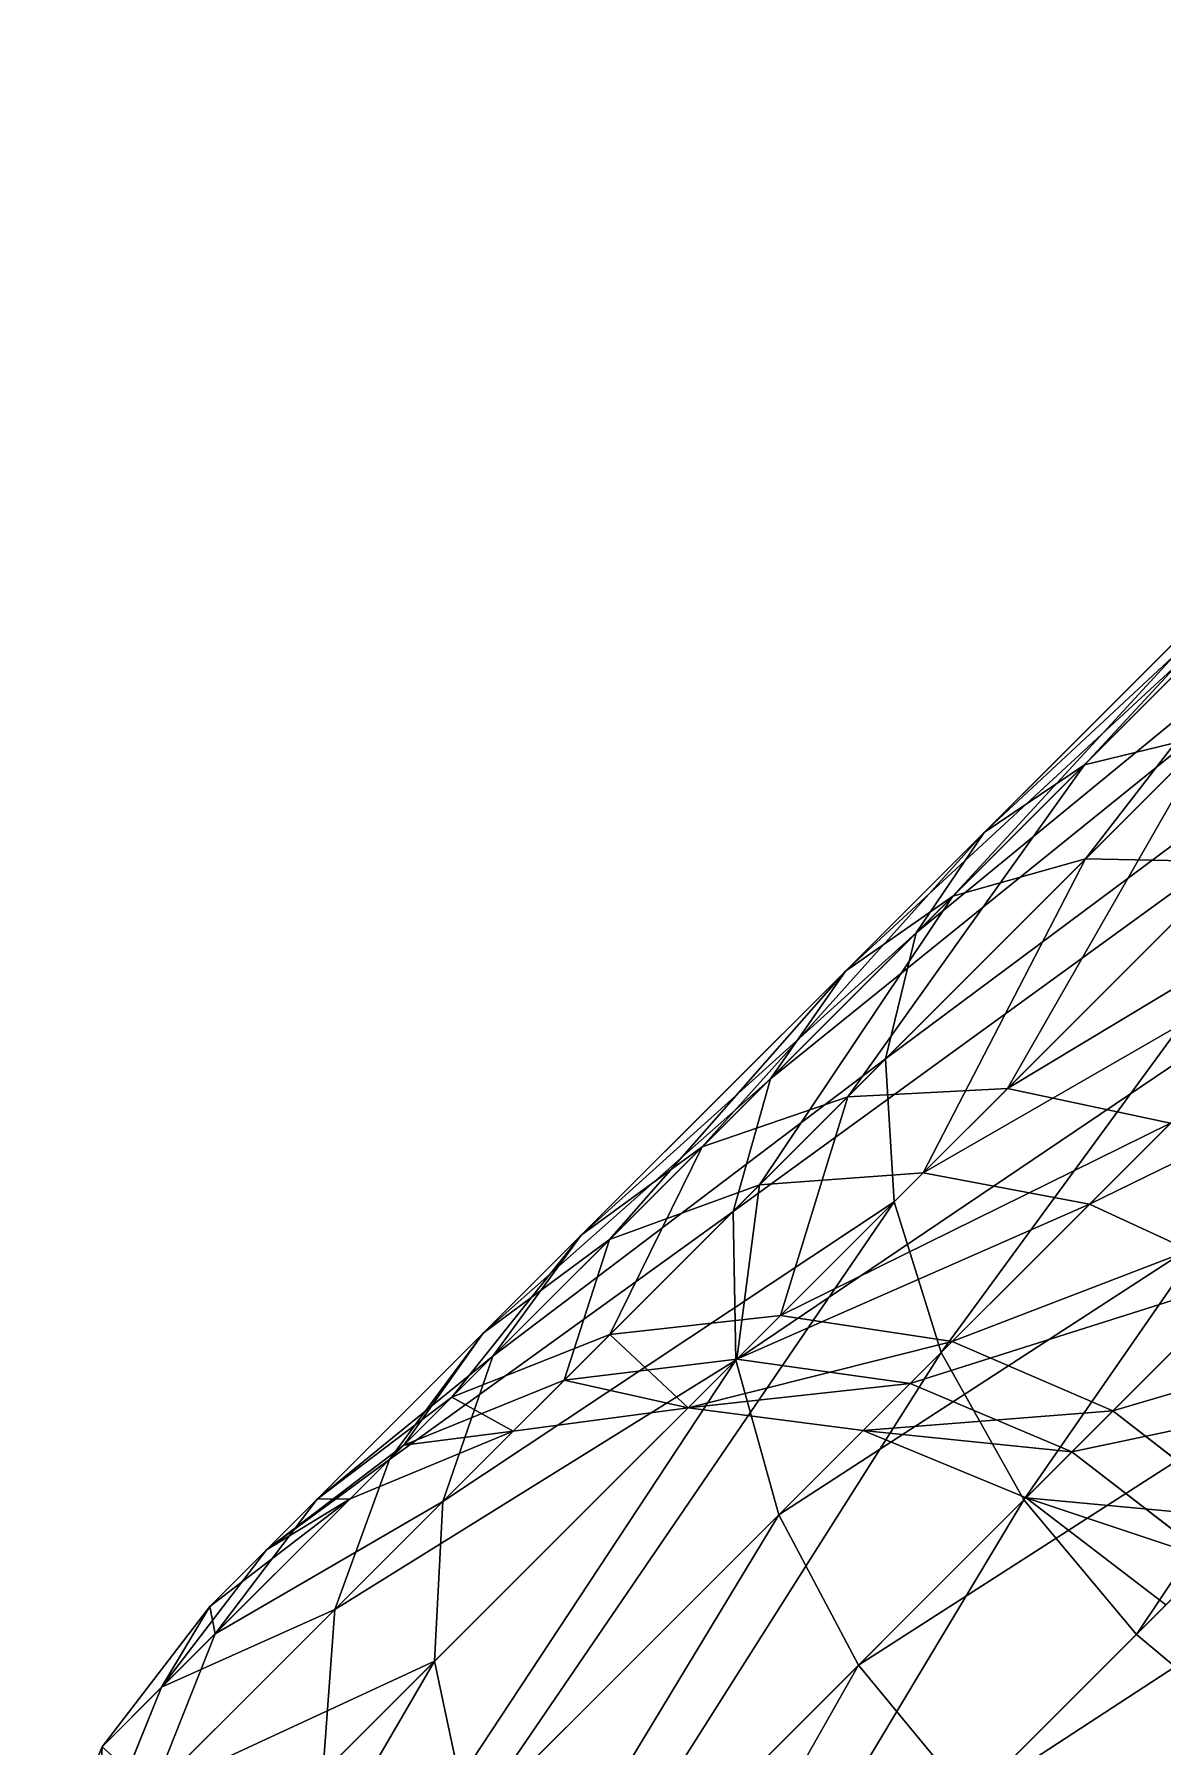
# Model space of a CAD drawing. Extents: x -52 to 52, y -53 to 52.
# Drawn here: x -50.39 to -47.07, y -47.47 to -42.42 of the extents above; entities that cross this region are included whole.
import ezdxf

# ---------------------------------------------------------------- set-up
doc = ezdxf.new("R2010")
doc.units = 0
doc.header["$MEASUREMENT"] = 0
doc.layers.get('0').update_dxf_attribs({"color": 13, "linetype": 'CONTINUOUS'})

# ---------------------------------------------------------------- blocks, each defined once
blk = doc.blocks.new('M6_EYE_BOLT')
for p, q in [((1.0767, 7.6142, 20.4833), (1.0767, 5.5799, 19.05)), ((1.0089, 7.3739, 20.9418), (1.0089, 5.229, 19.4307)), ((1.2757, 5.3858, 5.9068), (1.2757, 7.2, 4.3934)), ((1.0767, 7.1335, 21.4003), (1.0767, 4.8782, 19.8113)), ((1.0767, 5.031, 5.5799), (1.0767, 6.942, 3.9858)), ((1.2757, 6.9095, 21.8275), (1.2757, 4.5513, 20.166)), ((1.5921, 6.7172, 22.1944), (1.5921, 4.2705, 20.4706)), ((1.0089, 4.6504, 5.229), (1.0089, 6.6652, 3.5484)), ((2.0044, 6.5696, 22.4759), (2.0044, 4.0551, 20.7044)), ((2.4847, 6.4768, 22.6529), (2.4847, 3.9197, 20.8513)), ((3, 6.4451, 22.7133), (3, 3.8735, 20.9014)), ((1.0767, 4.2698, 4.8782), (1.0767, 6.3883, 3.111)), ((1.5921, 6.1876, 18.3907), (1.5921, 4.7435, 16.6595)), ((1.2757, 3.915, 4.5513), (1.2757, 6.1303, 2.7034)), ((2.0044, 4.6734, 8.1781), (2.0044, 5.9241, 6.403)), ((1.2757, 5.9068, 18.6953), (1.0767, 5.5799, 19.05)), ((1.2757, 5.9068, 18.6953), (1.2757, 4.3934, 16.8811)), ((1.5921, 3.6105, 4.2705), (1.5921, 5.9087, 2.3534)), ((2.0044, 3.3767, 4.0551), (2.0044, 5.7387, 2.0848)), ((1.5921, 5.6903, 6.1876), (1.2757, 5.3858, 5.9068)), ((1.5921, 4.3919, 8.0306), (1.5921, 5.6903, 6.1876)), ((2.4847, 3.2298, 3.9197), (2.4847, 5.6319, 1.916)), ((1.0767, 5.5799, 19.05), (1.0089, 5.229, 19.4307)), ((1.0767, 5.5799, 19.05), (1.0767, 3.9858, 17.1391)), ((3, 3.1797, 3.8735), (3, 5.5954, 1.8584)), ((1.2757, 5.3858, 5.9068), (1.0767, 5.031, 5.5799)), ((1.2757, 4.025, 7.8382), (1.2757, 5.3858, 5.9068)), ((1.0089, 5.229, 19.4307), (1.0767, 4.8782, 19.8113)), ((1.0089, 5.229, 19.4307), (1.0089, 3.5484, 17.4159)), ((2.4847, 4.2908, 14.4593), (2.4847, 5.1809, 16.3826)), ((1.0767, 5.031, 5.5799), (1.0089, 4.6504, 5.229)), ((1.0767, 3.5978, 7.6142), (1.0767, 5.031, 5.5799)), ((2.0044, 5.012, 16.4895), (1.5921, 4.7435, 16.6595)), ((2.0044, 5.012, 16.4895), (2.0044, 4.1, 14.5188)), ((1.0767, 4.8782, 19.8113), (1.0767, 3.111, 17.6928)), ((1.0767, 4.8782, 19.8113), (1.2757, 4.5513, 20.166)), ((2.4847, 4.8503, 8.2709), (2.0044, 4.6734, 8.1781)), ((2.4847, 4.8503, 8.2709), (2.4847, 4.1197, 10.2603)), ((1.5921, 4.7435, 16.6595), (1.2757, 4.3934, 16.8811)), ((1.5921, 4.7435, 16.6595), (1.5921, 3.7966, 14.6135)), ((1.0089, 4.6504, 5.229), (1.0767, 4.2698, 4.8782)), ((1.0089, 3.1393, 7.3739), (1.0089, 4.6504, 5.229)), ((2.0044, 4.6734, 8.1781), (1.5921, 4.3919, 8.0306)), ((2.0044, 3.9247, 10.2165), (2.0044, 4.6734, 8.1781)), ((1.2757, 4.5513, 20.166), (1.2757, 2.7034, 17.9508)), ((1.2757, 4.5513, 20.166), (1.5921, 4.2705, 20.4706)), ((1.2757, 4.3934, 16.8811), (1.0767, 3.9858, 17.1391)), ((1.2757, 4.3934, 16.8811), (1.2757, 3.4012, 14.7369)), ((1.5921, 4.3919, 8.0306), (1.2757, 4.025, 7.8382)), ((1.5921, 3.6146, 10.1468), (1.5921, 4.3919, 8.0306)), ((3, 4.3558, 14.439), (2.4847, 4.2908, 14.4593)), ((1.0767, 2.6808, 7.1335), (1.0767, 4.2698, 4.8782)), ((1.0767, 4.2698, 4.8782), (1.2757, 3.915, 4.5513)), ((1.5921, 4.2705, 20.4706), (2.0044, 4.0551, 20.7044)), ((1.5921, 4.2705, 20.4706), (1.5921, 2.3534, 18.1724)), ((2.4847, 4.2908, 14.4593), (2.0044, 4.1, 14.5188)), ((2.4847, 3.9288, 12.3711), (2.4847, 4.2908, 14.4593)), ((3, 4.1862, 10.2753), (2.4847, 4.1197, 10.2603)), ((2.0044, 4.1, 14.5188), (1.5921, 3.7966, 14.6135)), ((2.4847, 4.1197, 10.2603), (2.0044, 3.9247, 10.2165)), ((2.0044, 4.1, 14.5188), (2.0044, 3.7292, 12.3792)), ((2.4847, 4.1197, 10.2603), (2.4847, 3.9288, 12.3711)), ((2.0044, 4.0551, 20.7044), (2.0044, 2.0848, 18.3424)), ((2.0044, 4.0551, 20.7044), (2.4847, 3.9197, 20.8513)), ((1.2757, 4.025, 7.8382), (1.0767, 3.5978, 7.6142)), ((1.2757, 3.2105, 10.056), (1.2757, 4.025, 7.8382)), ((3, 3.9969, 12.3683), (2.4847, 3.9288, 12.3711)), ((1.0767, 3.9858, 17.1391), (1.0089, 3.5484, 17.4159)), ((1.0767, 3.9858, 17.1391), (1.0767, 2.9407, 14.8806)), ((1.2757, 2.2535, 6.9095), (1.2757, 3.915, 4.5513)), ((1.2757, 3.915, 4.5513), (1.5921, 3.6105, 4.2705)), ((2.0044, 3.9247, 10.2165), (1.5921, 3.6146, 10.1468)), ((2.4847, 3.9288, 12.3711), (2.0044, 3.7292, 12.3792)), ((2.0044, 3.7292, 12.3792), (2.0044, 3.9247, 10.2165)), ((2.4847, 3.9197, 20.8513), (3, 3.8735, 20.9014)), ((2.4847, 3.9197, 20.8513), (2.4847, 1.916, 18.4492)), ((3, 3.8735, 20.9014), (3.5153, 3.9197, 20.8513)), ((3, 3.8735, 20.9014), (3, 1.8584, 18.4857)), ((1.5921, 3.7966, 14.6135), (1.2757, 3.4012, 14.7369)), ((1.5921, 3.7966, 14.6135), (1.5921, 3.4116, 12.3921)), ((2.0044, 3.7292, 12.3792), (1.5921, 3.4116, 12.3921)), ((1.0767, 3.5978, 7.6142), (1.0089, 3.1393, 7.3739)), ((1.0767, 2.7398, 9.9502), (1.0767, 3.5978, 7.6142)), ((1.5921, 3.6146, 10.1468), (1.2757, 3.2105, 10.056)), ((1.5921, 3.4116, 12.3921), (1.5921, 3.6146, 10.1468)), ((1.5921, 3.6105, 4.2705), (2.0044, 3.3767, 4.0551)), ((1.5921, 1.8867, 6.7172), (1.5921, 3.6105, 4.2705)), ((1.0089, 3.5484, 17.4159), (1.0089, 2.4465, 15.0348)), ((1.0089, 3.5484, 17.4159), (1.0767, 3.111, 17.6928)), ((1.2757, 3.4012, 14.7369), (1.0767, 2.9407, 14.8806)), ((1.5921, 3.4116, 12.3921), (1.2757, 2.9977, 12.409)), ((1.2757, 3.4012, 14.7369), (1.2757, 2.9977, 12.409)), ((2.0044, 1.6052, 6.5696), (2.0044, 3.3767, 4.0551)), ((2.0044, 3.3767, 4.0551), (2.4847, 3.2298, 3.9197)), ((1.2757, 3.2105, 10.056), (1.0767, 2.7398, 9.9502)), ((1.2757, 2.9977, 12.409), (1.2757, 3.2105, 10.056)), ((2.4847, 3.2298, 3.9197), (3, 3.1797, 3.8735)), ((2.4847, 1.4282, 6.4768), (2.4847, 3.2298, 3.9197)), ((1.0089, 2.2347, 9.8367), (1.0089, 3.1393, 7.3739)), ((1.0089, 3.1393, 7.3739), (1.0767, 2.6808, 7.1335)), ((1.0767, 3.111, 17.6928), (1.2757, 2.7034, 17.9508)), ((1.0767, 3.111, 17.6928), (1.0767, 1.9524, 15.1891)), ((1.2757, 2.9977, 12.409), (1.0767, 2.5157, 12.4286)), ((1.0767, 2.9407, 14.8806), (1.0089, 2.4465, 15.0348)), ((1.0767, 2.9407, 14.8806), (1.0767, 2.5157, 12.4286)), ((1.0767, 2.7398, 9.9502), (1.0089, 2.2347, 9.8367)), ((1.0767, 2.5157, 12.4286), (1.0767, 2.7398, 9.9502)), ((1.0767, 1.7297, 9.7232), (1.0767, 2.6808, 7.1335)), ((1.0767, 2.6808, 7.1335), (1.2757, 2.2535, 6.9095)), ((1.2757, 2.7034, 17.9508), (1.2757, 1.4919, 15.3328)), ((1.2757, 2.7034, 17.9508), (1.5921, 2.3534, 18.1724)), ((1.0767, 2.5157, 12.4286), (1.0089, 1.9985, 12.4497)), ((1.0089, 2.4465, 15.0348), (1.0767, 1.9524, 15.1891)), ((1.0089, 2.4465, 15.0348), (1.0089, 1.9985, 12.4497)), ((1.5921, 2.3534, 18.1724), (2.0044, 2.0848, 18.3424)), ((1.5921, 2.3534, 18.1724), (1.5921, 1.0965, 15.4562)), ((1.0089, 1.9985, 12.4497), (1.0089, 2.2347, 9.8367)), ((1.0089, 2.2347, 9.8367), (1.0767, 1.7297, 9.7232)), ((1.2757, 2.2535, 6.9095), (1.5921, 1.8867, 6.7172)), ((1.2757, 1.259, 9.6174), (1.2757, 2.2535, 6.9095)), ((1.0089, 1.9985, 12.4497), (1.0767, 1.4812, 12.4708)), ((1.0767, 1.9524, 15.1891), (1.2757, 1.4919, 15.3328)), ((1.0767, 1.9524, 15.1891), (1.0767, 1.4812, 12.4708)), ((1.0767, 1.4812, 12.4708), (1.0767, 1.7297, 9.7232)), ((1.0767, 1.7297, 9.7232), (1.2757, 1.259, 9.6174)), ((1.0767, 1.4812, 12.4708), (1.2757, 0.9992, 12.4904))]:
    blk.add_line(p, q)
at = {"extrusion": (1, 0, 0)}
blk.add_circle((12.0405, 12.0405, 3), 10, dxfattribs=at)
mesh = blk.add_polyface()
corners = [(1.0767, 7.6142, 20.4833), (1.2757, 5.9068, 18.6953), (1.0767, 5.5799, 19.05), (1.2757, 7.8382, 20.0561)]
mesh.append_faces([[corners[k] for k in face] for face in [(0, 1, 2), (1, 0, 3)]], dxfattribs={"vtx0": -1})
mesh = blk.add_polyface()
corners = [(1.0089, 7.3739, 20.9418), (1.0767, 5.5799, 19.05), (1.0089, 5.229, 19.4307), (1.0767, 7.6142, 20.4833)]
mesh.append_faces([[corners[k] for k in face] for face in [(0, 1, 2), (1, 0, 3)]], dxfattribs={"vtx0": -1})
mesh = blk.add_polyface()
corners = [(1.5921, 5.6903, 6.1876), (1.2757, 7.2, 4.3934), (1.2757, 5.3858, 5.9068), (1.5921, 7.4216, 4.7435)]
mesh.append_faces([[corners[k] for k in face] for face in [(0, 1, 2), (1, 0, 3)]], dxfattribs={"vtx0": -1})
mesh = blk.add_polyface()
corners = [(1.0767, 7.1335, 21.4003), (1.0089, 5.229, 19.4307), (1.0767, 4.8782, 19.8113), (1.0089, 7.3739, 20.9418)]
mesh.append_faces([[corners[k] for k in face] for face in [(0, 1, 2), (1, 0, 3)]], dxfattribs={"vtx0": -1})
mesh = blk.add_polyface()
corners = [(1.2757, 5.3858, 5.9068), (1.0767, 6.942, 3.9858), (1.0767, 5.031, 5.5799), (1.2757, 7.2, 4.3934)]
mesh.append_faces([[corners[k] for k in face] for face in [(0, 1, 2), (1, 0, 3)]], dxfattribs={"vtx0": -1})
mesh = blk.add_polyface()
corners = [(1.2757, 6.9095, 21.8275), (1.0767, 4.8782, 19.8113), (1.2757, 4.5513, 20.166), (1.0767, 7.1335, 21.4003)]
mesh.append_faces([[corners[k] for k in face] for face in [(0, 1, 2), (1, 0, 3)]], dxfattribs={"vtx0": -1})
mesh = blk.add_polyface()
corners = [(1.0767, 5.031, 5.5799), (1.0089, 6.6652, 3.5484), (1.0089, 4.6504, 5.229), (1.0767, 6.942, 3.9858)]
mesh.append_faces([[corners[k] for k in face] for face in [(0, 1, 2), (1, 0, 3)]], dxfattribs={"vtx0": -1})
mesh = blk.add_polyface()
corners = [(1.5921, 6.7172, 22.1944), (1.2757, 4.5513, 20.166), (1.5921, 4.2705, 20.4706), (1.2757, 6.9095, 21.8275)]
mesh.append_faces([[corners[k] for k in face] for face in [(0, 1, 2), (1, 0, 3)]], dxfattribs={"vtx0": -1})
mesh = blk.add_polyface()
corners = [(2.0044, 4.0551, 20.7044), (1.5921, 6.7172, 22.1944), (1.5921, 4.2705, 20.4706), (2.0044, 6.5696, 22.4759)]
mesh.append_faces([[corners[k] for k in face] for face in [(0, 1, 2), (1, 0, 3)]], dxfattribs={"vtx0": -1})
mesh = blk.add_polyface()
corners = [(1.0089, 4.6504, 5.229), (1.0767, 6.3883, 3.111), (1.0767, 4.2698, 4.8782), (1.0089, 6.6652, 3.5484)]
mesh.append_faces([[corners[k] for k in face] for face in [(0, 1, 2), (1, 0, 3)]], dxfattribs={"vtx0": -1})
mesh = blk.add_polyface()
corners = [(2.4847, 3.9197, 20.8513), (2.0044, 6.5696, 22.4759), (2.0044, 4.0551, 20.7044), (2.4847, 6.4768, 22.6529)]
mesh.append_faces([[corners[k] for k in face] for face in [(0, 1, 2), (1, 0, 3)]], dxfattribs={"vtx0": -1})
mesh = blk.add_polyface()
corners = [(3, 3.8735, 20.9014), (2.4847, 6.4768, 22.6529), (2.4847, 3.9197, 20.8513), (3, 6.4451, 22.7133)]
mesh.append_faces([[corners[k] for k in face] for face in [(0, 1, 2), (1, 0, 3)]], dxfattribs={"vtx0": -1})
mesh = blk.add_polyface()
corners = [(3.5153, 3.9197, 20.8513), (3, 6.4451, 22.7133), (3, 3.8735, 20.9014), (3.5153, 6.4768, 22.6529)]
mesh.append_faces([[corners[k] for k in face] for face in [(0, 1, 2), (1, 0, 3)]], dxfattribs={"vtx0": -1})
mesh = blk.add_polyface()
corners = [(1.0767, 4.2698, 4.8782), (1.2757, 6.1303, 2.7034), (1.2757, 3.915, 4.5513), (1.0767, 6.3883, 3.111)]
mesh.append_faces([[corners[k] for k in face] for face in [(0, 1, 2), (1, 0, 3)]], dxfattribs={"vtx0": -1})
mesh = blk.add_polyface()
corners = [(1.5921, 4.7435, 16.6595), (2.0044, 6.403, 18.157), (2.0044, 5.012, 16.4895), (1.5921, 6.1876, 18.3907)]
mesh.append_faces([[corners[k] for k in face] for face in [(0, 1, 2), (1, 0, 3)]], dxfattribs={"vtx0": -1})
mesh = blk.add_polyface()
corners = [(1.2757, 5.9068, 18.6953), (1.5921, 4.7435, 16.6595), (1.2757, 4.3934, 16.8811), (1.5921, 6.1876, 18.3907)]
mesh.append_faces([[corners[k] for k in face] for face in [(0, 1, 2), (1, 0, 3)]], dxfattribs={"vtx0": -1})
mesh = blk.add_polyface()
corners = [(1.2757, 3.915, 4.5513), (1.5921, 5.9087, 2.3534), (1.5921, 3.6105, 4.2705), (1.2757, 6.1303, 2.7034)]
mesh.append_faces([[corners[k] for k in face] for face in [(0, 1, 2), (1, 0, 3)]], dxfattribs={"vtx0": -1})
mesh = blk.add_polyface()
corners = [(2.0044, 4.6734, 8.1781), (2.4847, 6.071, 6.5384), (2.0044, 5.9241, 6.403), (2.4847, 4.8503, 8.2709)]
mesh.append_faces([[corners[k] for k in face] for face in [(0, 1, 2), (1, 0, 3)]], dxfattribs={"vtx0": -1})
mesh = blk.add_polyface()
corners = [(1.5921, 4.3919, 8.0306), (2.0044, 5.9241, 6.403), (1.5921, 5.6903, 6.1876), (2.0044, 4.6734, 8.1781)]
mesh.append_faces([[corners[k] for k in face] for face in [(0, 1, 2), (1, 0, 3)]], dxfattribs={"vtx0": -1})
mesh = blk.add_polyface()
corners = [(1.0767, 5.5799, 19.05), (1.2757, 4.3934, 16.8811), (1.0767, 3.9858, 17.1391), (1.2757, 5.9068, 18.6953)]
mesh.append_faces([[corners[k] for k in face] for face in [(0, 1, 2), (1, 0, 3)]], dxfattribs={"vtx0": -1})
mesh = blk.add_polyface()
corners = [(2.0044, 5.7387, 2.0848), (1.5921, 3.6105, 4.2705), (1.5921, 5.9087, 2.3534), (2.0044, 3.3767, 4.0551)]
mesh.append_faces([[corners[k] for k in face] for face in [(0, 1, 2), (1, 0, 3)]], dxfattribs={"vtx0": -1})
mesh = blk.add_polyface()
corners = [(2.4847, 5.6319, 1.916), (2.0044, 3.3767, 4.0551), (2.0044, 5.7387, 2.0848), (2.4847, 3.2298, 3.9197)]
mesh.append_faces([[corners[k] for k in face] for face in [(0, 1, 2), (1, 0, 3)]], dxfattribs={"vtx0": -1})
mesh = blk.add_polyface()
corners = [(3.9956, 5.7387, 2.0848), (3.5153, 3.2298, 3.9197), (3.5153, 5.6319, 1.916), (3.9956, 3.3767, 4.0551)]
mesh.append_faces([[corners[k] for k in face] for face in [(0, 1, 2), (1, 0, 3)]], dxfattribs={"vtx0": -1})
mesh = blk.add_polyface()
corners = [(1.5921, 4.3919, 8.0306), (1.2757, 5.3858, 5.9068), (1.2757, 4.025, 7.8382), (1.5921, 5.6903, 6.1876)]
mesh.append_faces([[corners[k] for k in face] for face in [(0, 1, 2), (1, 0, 3)]], dxfattribs={"vtx0": -1})
mesh = blk.add_polyface()
corners = [(3, 5.5954, 1.8584), (2.4847, 3.2298, 3.9197), (2.4847, 5.6319, 1.916), (3, 3.1797, 3.8735)]
mesh.append_faces([[corners[k] for k in face] for face in [(0, 1, 2), (1, 0, 3)]], dxfattribs={"vtx0": -1})
mesh = blk.add_polyface()
corners = [(3.5153, 5.6319, 1.916), (3, 3.1797, 3.8735), (3, 5.5954, 1.8584), (3.5153, 3.2298, 3.9197)]
mesh.append_faces([[corners[k] for k in face] for face in [(0, 1, 2), (1, 0, 3)]], dxfattribs={"vtx0": -1})
mesh = blk.add_polyface()
corners = [(1.0089, 5.229, 19.4307), (1.0767, 3.9858, 17.1391), (1.0089, 3.5484, 17.4159), (1.0767, 5.5799, 19.05)]
mesh.append_faces([[corners[k] for k in face] for face in [(0, 1, 2), (1, 0, 3)]], dxfattribs={"vtx0": -1})
mesh = blk.add_polyface()
corners = [(1.2757, 4.025, 7.8382), (1.0767, 5.031, 5.5799), (1.0767, 3.5978, 7.6142), (1.2757, 5.3858, 5.9068)]
mesh.append_faces([[corners[k] for k in face] for face in [(0, 1, 2), (1, 0, 3)]], dxfattribs={"vtx0": -1})
mesh = blk.add_polyface()
corners = [(1.0767, 4.8782, 19.8113), (1.0089, 3.5484, 17.4159), (1.0767, 3.111, 17.6928), (1.0089, 5.229, 19.4307)]
mesh.append_faces([[corners[k] for k in face] for face in [(0, 1, 2), (1, 0, 3)]], dxfattribs={"vtx0": -1})
mesh = blk.add_polyface()
corners = [(2.4847, 4.2908, 14.4593), (3, 5.2384, 16.3462), (3, 4.3558, 14.439), (2.4847, 5.1809, 16.3826)]
mesh.append_faces([[corners[k] for k in face] for face in [(0, 1, 2), (1, 0, 3)]], dxfattribs={"vtx0": -1})
mesh = blk.add_polyface()
corners = [(2.0044, 4.1, 14.5188), (2.4847, 5.1809, 16.3826), (2.4847, 4.2908, 14.4593), (2.0044, 5.012, 16.4895)]
mesh.append_faces([[corners[k] for k in face] for face in [(0, 1, 2), (1, 0, 3)]], dxfattribs={"vtx0": -1})
mesh = blk.add_polyface()
corners = [(1.0767, 3.5978, 7.6142), (1.0089, 4.6504, 5.229), (1.0089, 3.1393, 7.3739), (1.0767, 5.031, 5.5799)]
mesh.append_faces([[corners[k] for k in face] for face in [(0, 1, 2), (1, 0, 3)]], dxfattribs={"vtx0": -1})
mesh = blk.add_polyface()
corners = [(1.5921, 3.7966, 14.6135), (2.0044, 5.012, 16.4895), (2.0044, 4.1, 14.5188), (1.5921, 4.7435, 16.6595)]
mesh.append_faces([[corners[k] for k in face] for face in [(0, 1, 2), (1, 0, 3)]], dxfattribs={"vtx0": -1})
mesh = blk.add_polyface()
corners = [(2.4847, 4.1197, 10.2603), (3, 4.9107, 8.3026), (2.4847, 4.8503, 8.2709), (3, 4.1862, 10.2753)]
mesh.append_faces([[corners[k] for k in face] for face in [(0, 1, 2), (1, 0, 3)]], dxfattribs={"vtx0": -1})
mesh = blk.add_polyface()
corners = [(1.2757, 4.5513, 20.166), (1.0767, 3.111, 17.6928), (1.2757, 2.7034, 17.9508), (1.0767, 4.8782, 19.8113)]
mesh.append_faces([[corners[k] for k in face] for face in [(0, 1, 2), (1, 0, 3)]], dxfattribs={"vtx0": -1})
mesh = blk.add_polyface()
corners = [(2.0044, 3.9247, 10.2165), (2.4847, 4.8503, 8.2709), (2.0044, 4.6734, 8.1781), (2.4847, 4.1197, 10.2603)]
mesh.append_faces([[corners[k] for k in face] for face in [(0, 1, 2), (1, 0, 3)]], dxfattribs={"vtx0": -1})
mesh = blk.add_polyface()
corners = [(1.2757, 4.3934, 16.8811), (1.5921, 3.7966, 14.6135), (1.2757, 3.4012, 14.7369), (1.5921, 4.7435, 16.6595)]
mesh.append_faces([[corners[k] for k in face] for face in [(0, 1, 2), (1, 0, 3)]], dxfattribs={"vtx0": -1})
mesh = blk.add_polyface()
corners = [(1.0089, 3.1393, 7.3739), (1.0767, 4.2698, 4.8782), (1.0767, 2.6808, 7.1335), (1.0089, 4.6504, 5.229)]
mesh.append_faces([[corners[k] for k in face] for face in [(0, 1, 2), (1, 0, 3)]], dxfattribs={"vtx0": -1})
mesh = blk.add_polyface()
corners = [(1.5921, 3.6146, 10.1468), (2.0044, 4.6734, 8.1781), (1.5921, 4.3919, 8.0306), (2.0044, 3.9247, 10.2165)]
mesh.append_faces([[corners[k] for k in face] for face in [(0, 1, 2), (1, 0, 3)]], dxfattribs={"vtx0": -1})
mesh = blk.add_polyface()
corners = [(1.5921, 4.2705, 20.4706), (1.2757, 2.7034, 17.9508), (1.5921, 2.3534, 18.1724), (1.2757, 4.5513, 20.166)]
mesh.append_faces([[corners[k] for k in face] for face in [(0, 1, 2), (1, 0, 3)]], dxfattribs={"vtx0": -1})
mesh = blk.add_polyface()
corners = [(1.0767, 3.9858, 17.1391), (1.2757, 3.4012, 14.7369), (1.0767, 2.9407, 14.8806), (1.2757, 4.3934, 16.8811)]
mesh.append_faces([[corners[k] for k in face] for face in [(0, 1, 2), (1, 0, 3)]], dxfattribs={"vtx0": -1})
mesh = blk.add_polyface()
corners = [(1.5921, 3.6146, 10.1468), (1.2757, 4.025, 7.8382), (1.2757, 3.2105, 10.056), (1.5921, 4.3919, 8.0306)]
mesh.append_faces([[corners[k] for k in face] for face in [(0, 1, 2), (1, 0, 3)]], dxfattribs={"vtx0": -1})
mesh = blk.add_polyface()
corners = [(2.4847, 3.9288, 12.3711), (3, 4.3558, 14.439), (3, 3.9969, 12.3683), (2.4847, 4.2908, 14.4593)]
mesh.append_faces([[corners[k] for k in face] for face in [(0, 1, 2), (1, 0, 3)]], dxfattribs={"vtx0": -1})
mesh = blk.add_polyface()
corners = [(1.0767, 2.6808, 7.1335), (1.2757, 3.915, 4.5513), (1.2757, 2.2535, 6.9095), (1.0767, 4.2698, 4.8782)]
mesh.append_faces([[corners[k] for k in face] for face in [(0, 1, 2), (1, 0, 3)]], dxfattribs={"vtx0": -1})
mesh = blk.add_polyface()
corners = [(2.0044, 2.0848, 18.3424), (1.5921, 4.2705, 20.4706), (1.5921, 2.3534, 18.1724), (2.0044, 4.0551, 20.7044)]
mesh.append_faces([[corners[k] for k in face] for face in [(0, 1, 2), (1, 0, 3)]], dxfattribs={"vtx0": -1})
mesh = blk.add_polyface()
corners = [(2.0044, 3.7292, 12.3792), (2.4847, 4.2908, 14.4593), (2.4847, 3.9288, 12.3711), (2.0044, 4.1, 14.5188)]
mesh.append_faces([[corners[k] for k in face] for face in [(0, 1, 2), (1, 0, 3)]], dxfattribs={"vtx0": -1})
mesh = blk.add_polyface()
corners = [(2.4847, 3.9288, 12.3711), (3, 4.1862, 10.2753), (2.4847, 4.1197, 10.2603), (3, 3.9969, 12.3683)]
mesh.append_faces([[corners[k] for k in face] for face in [(0, 1, 2), (1, 0, 3)]], dxfattribs={"vtx0": -1})
mesh = blk.add_polyface()
corners = [(1.5921, 3.4116, 12.3921), (2.0044, 4.1, 14.5188), (2.0044, 3.7292, 12.3792), (1.5921, 3.7966, 14.6135)]
mesh.append_faces([[corners[k] for k in face] for face in [(0, 1, 2), (1, 0, 3)]], dxfattribs={"vtx0": -1})
mesh = blk.add_polyface()
corners = [(2.0044, 3.7292, 12.3792), (2.4847, 4.1197, 10.2603), (2.0044, 3.9247, 10.2165), (2.4847, 3.9288, 12.3711)]
mesh.append_faces([[corners[k] for k in face] for face in [(0, 1, 2), (1, 0, 3)]], dxfattribs={"vtx0": -1})
mesh = blk.add_polyface()
corners = [(2.4847, 1.916, 18.4492), (2.0044, 4.0551, 20.7044), (2.0044, 2.0848, 18.3424), (2.4847, 3.9197, 20.8513)]
mesh.append_faces([[corners[k] for k in face] for face in [(0, 1, 2), (1, 0, 3)]], dxfattribs={"vtx0": -1})
mesh = blk.add_polyface()
corners = [(1.2757, 3.2105, 10.056), (1.0767, 3.5978, 7.6142), (1.0767, 2.7398, 9.9502), (1.2757, 4.025, 7.8382)]
mesh.append_faces([[corners[k] for k in face] for face in [(0, 1, 2), (1, 0, 3)]], dxfattribs={"vtx0": -1})
mesh = blk.add_polyface()
corners = [(1.0089, 3.5484, 17.4159), (1.0767, 2.9407, 14.8806), (1.0089, 2.4465, 15.0348), (1.0767, 3.9858, 17.1391)]
mesh.append_faces([[corners[k] for k in face] for face in [(0, 1, 2), (1, 0, 3)]], dxfattribs={"vtx0": -1})
mesh = blk.add_polyface()
corners = [(1.2757, 2.2535, 6.9095), (1.5921, 3.6105, 4.2705), (1.5921, 1.8867, 6.7172), (1.2757, 3.915, 4.5513)]
mesh.append_faces([[corners[k] for k in face] for face in [(0, 1, 2), (1, 0, 3)]], dxfattribs={"vtx0": -1})
mesh = blk.add_polyface()
corners = [(1.5921, 3.4116, 12.3921), (2.0044, 3.9247, 10.2165), (1.5921, 3.6146, 10.1468), (2.0044, 3.7292, 12.3792)]
mesh.append_faces([[corners[k] for k in face] for face in [(0, 1, 2), (1, 0, 3)]], dxfattribs={"vtx0": -1})
mesh = blk.add_polyface()
corners = [(3, 1.8584, 18.4857), (2.4847, 3.9197, 20.8513), (2.4847, 1.916, 18.4492), (3, 3.8735, 20.9014)]
mesh.append_faces([[corners[k] for k in face] for face in [(0, 1, 2), (1, 0, 3)]], dxfattribs={"vtx0": -1})
mesh = blk.add_polyface()
corners = [(3.5153, 3.9197, 20.8513), (3, 1.8584, 18.4857), (3.5153, 1.916, 18.4492), (3, 3.8735, 20.9014)]
mesh.append_faces([[corners[k] for k in face] for face in [(0, 1, 2), (1, 0, 3)]], dxfattribs={"vtx0": -1})
mesh = blk.add_polyface()
corners = [(1.2757, 3.4012, 14.7369), (1.5921, 3.4116, 12.3921), (1.2757, 2.9977, 12.409), (1.5921, 3.7966, 14.6135)]
mesh.append_faces([[corners[k] for k in face] for face in [(0, 1, 2), (1, 0, 3)]], dxfattribs={"vtx0": -1})
mesh = blk.add_polyface()
corners = [(1.0767, 2.7398, 9.9502), (1.0089, 3.1393, 7.3739), (1.0089, 2.2347, 9.8367), (1.0767, 3.5978, 7.6142)]
mesh.append_faces([[corners[k] for k in face] for face in [(0, 1, 2), (1, 0, 3)]], dxfattribs={"vtx0": -1})
mesh = blk.add_polyface()
corners = [(1.5921, 3.4116, 12.3921), (1.2757, 3.2105, 10.056), (1.2757, 2.9977, 12.409), (1.5921, 3.6146, 10.1468)]
mesh.append_faces([[corners[k] for k in face] for face in [(0, 1, 2), (1, 0, 3)]], dxfattribs={"vtx0": -1})
mesh = blk.add_polyface()
corners = [(2.0044, 1.6052, 6.5696), (1.5921, 3.6105, 4.2705), (2.0044, 3.3767, 4.0551), (1.5921, 1.8867, 6.7172)]
mesh.append_faces([[corners[k] for k in face] for face in [(0, 1, 2), (1, 0, 3)]], dxfattribs={"vtx0": -1})
mesh = blk.add_polyface()
corners = [(1.0767, 3.111, 17.6928), (1.0089, 2.4465, 15.0348), (1.0767, 1.9524, 15.1891), (1.0089, 3.5484, 17.4159)]
mesh.append_faces([[corners[k] for k in face] for face in [(0, 1, 2), (1, 0, 3)]], dxfattribs={"vtx0": -1})
mesh = blk.add_polyface()
corners = [(1.0767, 2.9407, 14.8806), (1.2757, 2.9977, 12.409), (1.0767, 2.5157, 12.4286), (1.2757, 3.4012, 14.7369)]
mesh.append_faces([[corners[k] for k in face] for face in [(0, 1, 2), (1, 0, 3)]], dxfattribs={"vtx0": -1})
mesh = blk.add_polyface()
corners = [(2.4847, 1.4282, 6.4768), (2.0044, 3.3767, 4.0551), (2.4847, 3.2298, 3.9197), (2.0044, 1.6052, 6.5696)]
mesh.append_faces([[corners[k] for k in face] for face in [(0, 1, 2), (1, 0, 3)]], dxfattribs={"vtx0": -1})
mesh = blk.add_polyface()
corners = [(1.2757, 2.9977, 12.409), (1.0767, 2.7398, 9.9502), (1.0767, 2.5157, 12.4286), (1.2757, 3.2105, 10.056)]
mesh.append_faces([[corners[k] for k in face] for face in [(0, 1, 2), (1, 0, 3)]], dxfattribs={"vtx0": -1})
mesh = blk.add_polyface()
corners = [(3, 1.3678, 6.4451), (2.4847, 3.2298, 3.9197), (3, 3.1797, 3.8735), (2.4847, 1.4282, 6.4768)]
mesh.append_faces([[corners[k] for k in face] for face in [(0, 1, 2), (1, 0, 3)]], dxfattribs={"vtx0": -1})
mesh = blk.add_polyface()
corners = [(1.0089, 2.2347, 9.8367), (1.0767, 2.6808, 7.1335), (1.0767, 1.7297, 9.7232), (1.0089, 3.1393, 7.3739)]
mesh.append_faces([[corners[k] for k in face] for face in [(0, 1, 2), (1, 0, 3)]], dxfattribs={"vtx0": -1})
mesh = blk.add_polyface()
corners = [(1.2757, 2.7034, 17.9508), (1.0767, 1.9524, 15.1891), (1.2757, 1.4919, 15.3328), (1.0767, 3.111, 17.6928)]
mesh.append_faces([[corners[k] for k in face] for face in [(0, 1, 2), (1, 0, 3)]], dxfattribs={"vtx0": -1})
mesh = blk.add_polyface()
corners = [(1.0089, 2.4465, 15.0348), (1.0767, 2.5157, 12.4286), (1.0089, 1.9985, 12.4497), (1.0767, 2.9407, 14.8806)]
mesh.append_faces([[corners[k] for k in face] for face in [(0, 1, 2), (1, 0, 3)]], dxfattribs={"vtx0": -1})
mesh = blk.add_polyface()
corners = [(1.0767, 2.5157, 12.4286), (1.0089, 2.2347, 9.8367), (1.0089, 1.9985, 12.4497), (1.0767, 2.7398, 9.9502)]
mesh.append_faces([[corners[k] for k in face] for face in [(0, 1, 2), (1, 0, 3)]], dxfattribs={"vtx0": -1})
mesh = blk.add_polyface()
corners = [(1.0767, 1.7297, 9.7232), (1.2757, 2.2535, 6.9095), (1.2757, 1.259, 9.6174), (1.0767, 2.6808, 7.1335)]
mesh.append_faces([[corners[k] for k in face] for face in [(0, 1, 2), (1, 0, 3)]], dxfattribs={"vtx0": -1})
mesh = blk.add_polyface()
corners = [(1.5921, 2.3534, 18.1724), (1.2757, 1.4919, 15.3328), (1.5921, 1.0965, 15.4562), (1.2757, 2.7034, 17.9508)]
mesh.append_faces([[corners[k] for k in face] for face in [(0, 1, 2), (1, 0, 3)]], dxfattribs={"vtx0": -1})
mesh = blk.add_polyface()
corners = [(1.0767, 1.9524, 15.1891), (1.0089, 1.9985, 12.4497), (1.0767, 1.4812, 12.4708), (1.0089, 2.4465, 15.0348)]
mesh.append_faces([[corners[k] for k in face] for face in [(0, 1, 2), (1, 0, 3)]], dxfattribs={"vtx0": -1})
mesh = blk.add_polyface()
corners = [(2.0044, 0.793, 15.5509), (1.5921, 2.3534, 18.1724), (1.5921, 1.0965, 15.4562), (2.0044, 2.0848, 18.3424)]
mesh.append_faces([[corners[k] for k in face] for face in [(0, 1, 2), (1, 0, 3)]], dxfattribs={"vtx0": -1})
mesh = blk.add_polyface()
corners = [(1.0089, 1.9985, 12.4497), (1.0767, 1.7297, 9.7232), (1.0767, 1.4812, 12.4708), (1.0089, 2.2347, 9.8367)]
mesh.append_faces([[corners[k] for k in face] for face in [(0, 1, 2), (1, 0, 3)]], dxfattribs={"vtx0": -1})
mesh = blk.add_polyface()
corners = [(1.2757, 1.259, 9.6174), (1.5921, 1.8867, 6.7172), (1.5921, 0.8549, 9.5266), (1.2757, 2.2535, 6.9095)]
mesh.append_faces([[corners[k] for k in face] for face in [(0, 1, 2), (1, 0, 3)]], dxfattribs={"vtx0": -1})
mesh = blk.add_polyface()
corners = [(1.2757, 1.4919, 15.3328), (1.0767, 1.4812, 12.4708), (1.2757, 0.9992, 12.4904), (1.0767, 1.9524, 15.1891)]
mesh.append_faces([[corners[k] for k in face] for face in [(0, 1, 2), (1, 0, 3)]], dxfattribs={"vtx0": -1})
mesh = blk.add_polyface()
corners = [(1.0767, 1.4812, 12.4708), (1.2757, 1.259, 9.6174), (1.2757, 0.9992, 12.4904), (1.0767, 1.7297, 9.7232)]
mesh.append_faces([[corners[k] for k in face] for face in [(0, 1, 2), (1, 0, 3)]], dxfattribs={"vtx0": -1})

msp = doc.modelspace()

# ---------------------------------------------------------------- block references
at = {"zscale": -1, "rotation": -45.00000000000011}
msp.add_blockref('M6_EYE_BOLT', (-52.0033, -47.7607, 90.4503), dxfattribs=at)

doc.saveas('drawing.dxf')
